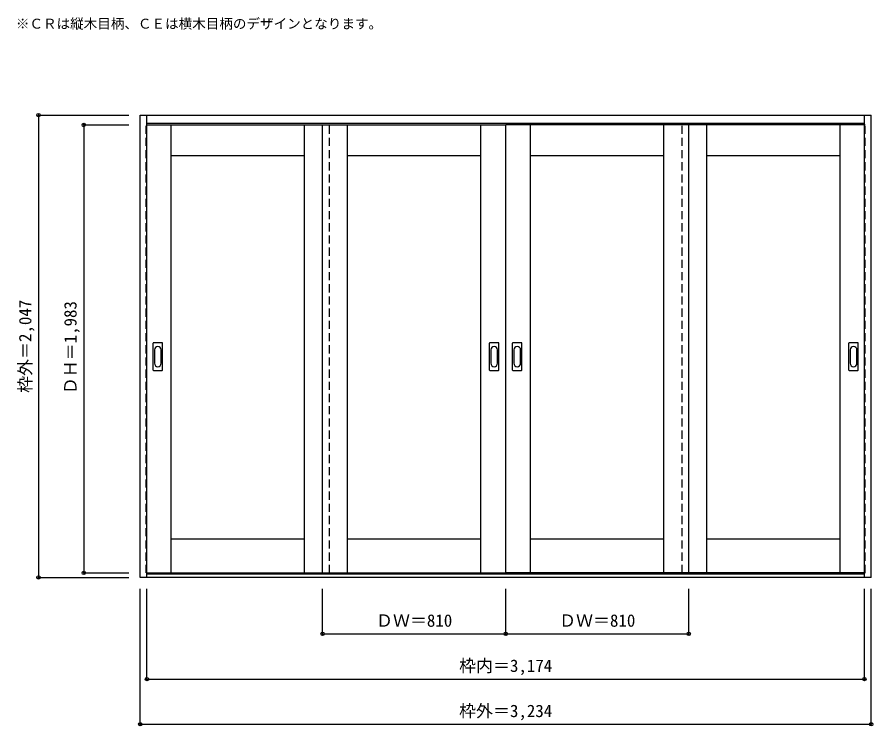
# Model space of a CAD drawing. Units: millimetres, scale not verified. Extents: x -1960 to 1826, y -1431 to 1707.
import ezdxf
from ezdxf.enums import TextEntityAlignment as Align

# ---------------------------------------------------------------- set-up
doc = ezdxf.new("R2010")
doc.units = ezdxf.units.MM
doc.header["$LTSCALE"] = 30
doc.header["$PDMODE"] = 32
doc.header["$PDSIZE"] = 15
doc.linetypes.add('DASHED1', pattern=[1.8, 1.2, -0.6])
for name, color, linetype in [('0-0', 3, 'Continuous'), ('0-1_寸法', 7, 'Continuous'), ('0-2_文字', 7, 'Continuous')]:
    doc.layers.add(name, color=color, linetype=linetype)
doc.styles.add('ＭＳ ゴシック', font='')
doc.styles.get('ＭＳ ゴシック').set_extended_font_data('MS Gothic')

msp = doc.modelspace()

# ---------------------------------------------------------------- linework, layer by layer
at = {"layer": '0-0'}
for p, q in [((-1415.42, 1273.07), (1818.58, 1273.07)), ((-1415.42, -773.93), (-1415.42, 1273.07)), ((-1385.42, -773.93), (-1385.42, 1273.07)), ((1788.58, -773.93), (1788.58, 1273.07)), ((1818.58, -773.93), (1818.58, 1273.07)), ((-1385.42, 1237.07), (1788.58, 1237.07)), ((-1385.42, 1229.07), (201.58, 1229.07)), ((-1278.42, -753.93), (-1278.42, 1229.07)), ((-688.42, -753.93), (-688.42, 1229.07)), ((-608.42, -753.93), (-608.42, 1229.07)), ((-498.42, -753.93), (-498.42, 1229.07)), ((91.58, -753.93), (91.58, 1229.07)), ((201.58, -753.93), (201.58, 1229.07)), ((1788.58, 1229.07), (201.58, 1229.07)), ((311.58, -753.93), (311.58, 1229.07)), ((901.58, -753.93), (901.58, 1229.07)), ((1011.58, -753.93), (1011.58, 1229.07)), ((1091.58, -753.93), (1091.58, 1229.07)), ((1681.58, -753.93), (1681.58, 1229.07)), ((-1278.42, 1094.07), (-688.42, 1094.07)), ((-498.42, 1094.07), (91.58, 1094.07)), ((311.58, 1094.07), (901.58, 1094.07)), ((1091.58, 1094.07), (1681.58, 1094.07)), ((-1358.42, 144.07), (-1358.42, 263.07)), ((-1317.92, 264.57), (-1356.92, 264.57)), ((-1316.42, 144.07), (-1316.42, 263.07)), ((129.58, 144.07), (129.58, 263.07)), ((170.08, 264.57), (131.08, 264.57)), ((171.58, 144.07), (171.58, 263.07)), ((231.58, 144.07), (231.58, 263.07)), ((272.08, 264.57), (233.08, 264.57)), ((273.58, 144.07), (273.58, 263.07)), ((1719.58, 144.07), (1719.58, 263.07)), ((1760.08, 264.57), (1721.08, 264.57)), ((1761.58, 144.07), (1761.58, 263.07)), ((-1356.92, 142.57), (-1317.92, 142.57)), ((131.08, 142.57), (170.08, 142.57)), ((233.08, 142.57), (272.08, 142.57)), ((1721.08, 142.57), (1760.08, 142.57)), ((-1278.42, -603.93), (-688.42, -603.93)), ((-498.42, -603.93), (91.58, -603.93)), ((311.58, -603.93), (901.58, -603.93)), ((1091.58, -603.93), (1681.58, -603.93)), ((-1385.42, -753.93), (201.58, -753.93)), ((1788.58, -753.93), (201.58, -753.93)), ((1818.58, -773.93), (-1415.42, -773.93)), ((1788.58, -758.93), (-1385.42, -758.93))]:
    msp.add_line(p, q, dxfattribs=at)
at = {"layer": '0-0', "color": 4, "linetype": 'DASHED1'}
for p, q in [((-578.42, -753.93), (-578.42, 1229.07)), ((981.58, -753.93), (981.58, 1229.07))]:
    msp.add_line(p, q, dxfattribs=at)
at = {"layer": '0-0', "color": 7}
for p, q in [((-1352.42, 233.17), (-1352.42, 173.97)), ((-1322.42, 173.97), (-1322.42, 233.17)), ((135.58, 233.17), (135.58, 173.97)), ((165.58, 173.97), (165.58, 233.17)), ((237.58, 233.17), (237.58, 173.97)), ((267.58, 173.97), (267.58, 233.17)), ((1725.58, 233.17), (1725.58, 173.97)), ((1755.58, 173.97), (1755.58, 233.17))]:
    msp.add_line(p, q, dxfattribs=at)
at = {"layer": '0-0', "color": 4, "linetype": 'DASHED1'}
for points in [[(-1385.42, -753.93), (-1388.42, -753.93), (-1388.42, 1229.07), (-1385.42, 1229.07)], [(1788.58, -753.93), (1791.58, -753.93), (1791.58, 1229.07), (1788.58, 1229.07)]]:
    msp.add_lwpolyline(points, dxfattribs=at)
at = {"layer": '0-0'}
for centre, start, end in [((-1356.92, 263.07), 90, 180), ((-1317.92, 263.07), 0, 90), ((131.08, 263.07), 90, 180), ((170.08, 263.07), 0, 90), ((233.08, 263.07), 90, 180), ((272.08, 263.07), 0, 90), ((1721.08, 263.07), 90, 180), ((1760.08, 263.07), 0, 90), ((-1356.92, 144.07), 180, 270), ((-1317.92, 144.07), 270, 0), ((131.08, 144.07), 180, 270), ((170.08, 144.07), 270, 0), ((233.08, 144.07), 180, 270), ((272.08, 144.07), 270, 0), ((1721.08, 144.07), 180, 270), ((1760.08, 144.07), 270, 0)]:
    msp.add_arc(centre, 1.5, start, end, dxfattribs=at)
at = {"layer": '0-0', "color": 7}
for centre, start, end in [((-1337.42, 233.17), 0, 180), ((150.58, 233.17), 0, 180), ((252.58, 233.17), 0, 180), ((1740.58, 233.17), 0, 180), ((-1337.42, 173.97), 180, 0), ((150.58, 173.97), 180, 0), ((252.58, 173.97), 180, 0), ((1740.58, 173.97), 180, 0)]:
    msp.add_arc(centre, 15, start, end, dxfattribs=at)
at = {"layer": '0-1_寸法', "color": 4}
for p, q in [((-1865.42, 1273.07), (-1465.42, 1273.07)), ((-1865.42, 1273.07), (-1865.42, -773.93)), ((-1665.42, 1229.07), (-1465.42, 1229.07)), ((-1665.42, 1229.07), (-1665.42, -753.93)), ((-1665.42, -753.93), (-1465.42, -753.93)), ((-1865.42, -773.93), (-1465.42, -773.93)), ((-1415.42, -1423.93), (-1415.42, -823.93)), ((-1385.42, -1223.93), (-1385.42, -823.93)), ((-608.42, -1023.93), (-608.42, -823.93)), ((201.58, -1023.93), (201.58, -823.93)), ((1011.58, -1023.93), (1011.58, -823.93)), ((-608.42, -1023.93), (1011.58, -1023.93))]:
    msp.add_line(p, q, dxfattribs=at)
for points in [[(-1415.42, -1423.93), (1818.58, -1423.93), (1818.58, -823.93)], [(-1385.42, -1223.93), (1788.58, -1223.93), (1788.58, -823.93)]]:
    msp.add_lwpolyline(points, dxfattribs=at)
at = {"layer": '0-1_寸法'}
for p in [(-1865.42, 1273.07), (-1665.42, 1229.07), (-1665.42, -753.93), (-1865.42, -773.93), (-608.42, -1023.93), (201.58, -1023.93), (1011.58, -1023.93), (-1385.42, -1223.93), (1788.58, -1223.93), (-1415.42, -1423.93), (1818.58, -1423.93)]:
    msp.add_point(p, dxfattribs=at)

# ---------------------------------------------------------------- texts
at = {"layer": '0-1_寸法', "style": 'ＭＳ ゴシック'}
for s, p in [('枠外＝2,047', (-1880.42, 43.32)), ('ＤＨ＝1,983', (-1680.42, 37.32))]:
    msp.add_text(s, height=54.99, rotation=90, dxfattribs=at).set_placement(p, align=Align.BOTTOM_LEFT)
for s, p in [('ＤＷ＝810', (-372.17, -1008.93)), ('ＤＷ＝810', (437.83, -1008.93)), ('枠内＝3,174', (-4.67, -1208.93)), ('枠外＝3,234', (-4.67, -1408.93))]:
    msp.add_text(s, height=54.99, dxfattribs=at).set_placement(p, align=Align.BOTTOM_LEFT)
at = {"layer": '0-2_文字', "style": 'ＭＳ ゴシック'}
msp.add_text('※ＣＲは縦木目柄、ＣＥは横木目柄のデザインとなります。', height=43.99, dxfattribs=at).set_placement((-1965.42, 1642.44), align=Align.BOTTOM_LEFT)

doc.saveas('drawing.dxf')
